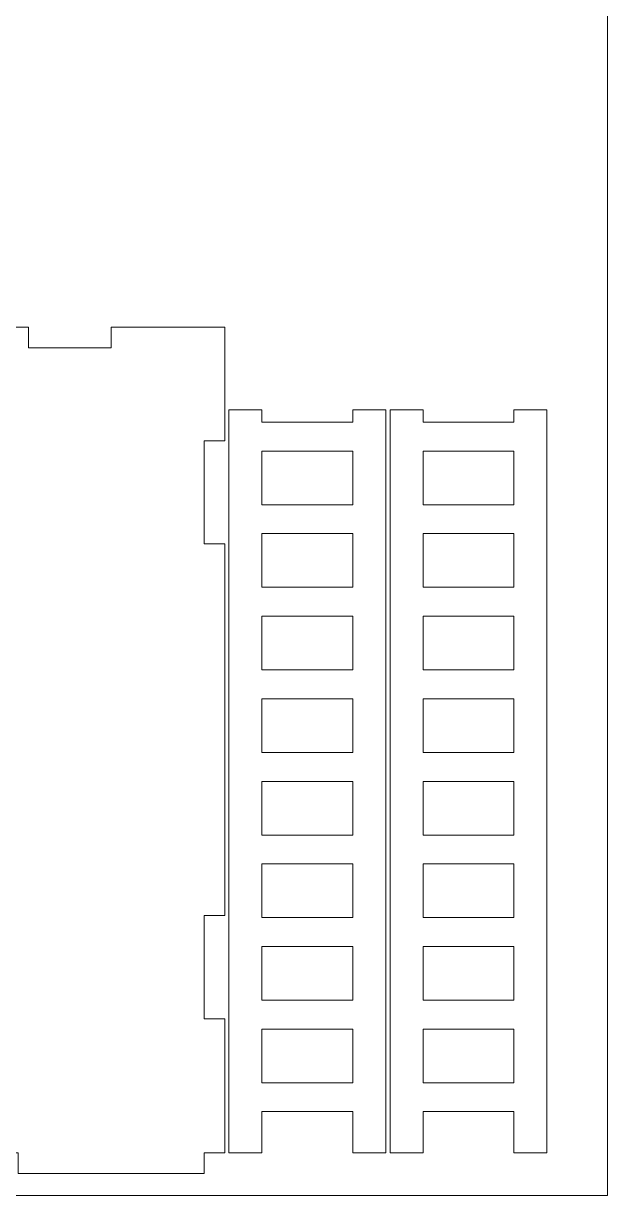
# Model space of a CAD drawing. Header units: millimetres. Extents: x -397 to 335, y -633 to 447.
# Drawn here: x 165.7 to 335.4, y -632.6 to -291.9 of the extents above; entities that cross this region are included whole.
import ezdxf

# ---------------------------------------------------------------- set-up
doc = ezdxf.new("R2010")
doc.units = ezdxf.units.MM
doc.header["$MEASUREMENT"] = 0
doc.layers.add('2', color=5, linetype='Continuous')

msp = doc.modelspace()

# ---------------------------------------------------------------- linework, layer by layer
at = {"lineweight": 5}
for points, knots in [([(110.1984, -380.201344), (110.1984, -380.201344), (167.198464, -380.201344), (167.198464, -380.201344), (167.198464, -380.201344), (167.198464, -380.201344), (167.198464, -380.201344), (167.198464, -380.201344)], [0, 0, 0, 0, 0.3333333333, 0.3333333333, 0.3333333333, 0.3333333433, 1, 1, 1, 1]), ([(167.198336, -380.201344), (167.198336, -380.201344), (167.198336, -386.201344), (167.198336, -386.201344), (167.198336, -386.201344), (167.198336, -386.201344), (191.198336, -386.201344), (191.198336, -386.201344)], [0, 0, 0, 0, 0.3333333333, 0.3333333333, 0.3333333333, 0.3333333433, 1, 1, 1, 1]), ([(191.198336, -380.201344), (191.198336, -380.201344), (191.198336, -380.201344), (191.198336, -380.201344), (191.198336, -380.201344), (191.198336, -380.201344), (224.1984, -380.201344), (224.1984, -380.201344), (224.1984, -380.201344), (224.1984, -380.201344), (224.1984, -413.201408), (224.1984, -413.201408)], [0, 0, 0, 0, 0.25, 0.25, 0.25, 0.25000001, 0.5, 0.5, 0.5, 0.50000001, 1, 1, 1, 1]), ([(225.3984, -404.201344), (225.3984, -404.201344), (225.3984, -404.201344), (225.3984, -404.201344), (225.3984, -404.201344), (225.3984, -404.201344), (225.3984, -620.201344), (225.3984, -620.201344), (225.3984, -620.201344), (225.3984, -620.201344), (234.9984, -620.201344), (234.9984, -620.201344), (234.9984, -620.201344), (234.9984, -620.201344), (234.9984, -620.201344), (234.9984, -620.201344)], [0, 0, 0, 0, 0.2, 0.2, 0.2, 0.20000001, 0.4, 0.4, 0.4, 0.40000001, 0.6, 0.6, 0.6, 0.60000001, 1, 1, 1, 1]), ([(234.9984, -407.801344), (234.9984, -407.801344), (234.9984, -407.801344), (234.9984, -407.801344), (234.9984, -407.801344), (234.9984, -407.801344), (234.9984, -404.201344), (234.9984, -404.201344)], [0, 0, 0, 0, 0.3333333333, 0.3333333333, 0.3333333333, 0.3333333433, 1, 1, 1, 1]), ([(261.3984, -608.201344), (261.3984, -608.201344), (261.3984, -620.201344), (261.3984, -620.201344), (261.3984, -620.201344), (261.3984, -620.201344), (270.9984, -620.201344), (270.9984, -620.201344), (270.9984, -620.201344), (270.9984, -620.201344), (270.9984, -404.201344), (270.9984, -404.201344), (270.9984, -404.201344), (270.9984, -404.201344), (261.3984, -404.201344), (261.3984, -404.201344)], [0, 0, 0, 0, 0.2, 0.2, 0.2, 0.20000001, 0.4, 0.4, 0.4, 0.40000001, 0.6, 0.6, 0.6, 0.60000001, 1, 1, 1, 1]), ([(270.9984, -620.201344), (270.9984, -620.201344), (270.9984, -620.201344), (270.9984, -620.201344), (270.9984, -620.201344), (270.9984, -620.201344), (270.9984, -404.201344), (270.9984, -404.201344), (270.9984, -404.201344), (270.9984, -404.201344), (261.3984, -404.201344), (261.3984, -404.201344), (261.3984, -404.201344), (261.3984, -404.201344), (261.3984, -407.801344), (261.3984, -407.801344)], [0, 0, 0, 0, 0.2, 0.2, 0.2, 0.20000001, 0.4, 0.4, 0.4, 0.40000001, 0.6, 0.6, 0.6, 0.60000001, 1, 1, 1, 1]), ([(272.1984, -404.201344), (272.1984, -404.201344), (272.1984, -620.201344), (272.1984, -620.201344), (272.1984, -620.201344), (272.1984, -620.201344), (272.1984, -620.201344), (272.1984, -620.201344)], [0, 0, 0, 0, 0.3333333333, 0.3333333333, 0.3333333333, 0.3333333433, 1, 1, 1, 1]), ([(281.7984, -407.801344), (281.7984, -407.801344), (281.7984, -407.801344), (281.7984, -407.801344), (281.7984, -407.801344), (281.7984, -407.801344), (281.7984, -404.201344), (281.7984, -404.201344)], [0, 0, 0, 0, 0.3333333333, 0.3333333333, 0.3333333333, 0.3333333433, 1, 1, 1, 1]), ([(308.1984, -608.201344), (308.1984, -608.201344), (308.1984, -620.201344), (308.1984, -620.201344), (308.1984, -620.201344), (308.1984, -620.201344), (317.7984, -620.201344), (317.7984, -620.201344), (317.7984, -620.201344), (317.7984, -620.201344), (317.7984, -404.201344), (317.7984, -404.201344), (317.7984, -404.201344), (317.7984, -404.201344), (308.1984, -404.201344), (308.1984, -404.201344)], [0, 0, 0, 0, 0.2, 0.2, 0.2, 0.20000001, 0.4, 0.4, 0.4, 0.40000001, 0.6, 0.6, 0.6, 0.60000001, 1, 1, 1, 1]), ([(317.7984, -620.201344), (317.7984, -620.201344), (317.7984, -620.201344), (317.7984, -620.201344), (317.7984, -620.201344), (317.7984, -620.201344), (317.7984, -404.201344), (317.7984, -404.201344), (317.7984, -404.201344), (317.7984, -404.201344), (308.1984, -404.201344), (308.1984, -404.201344), (308.1984, -404.201344), (308.1984, -404.201344), (308.1984, -407.801344), (308.1984, -407.801344)], [0, 0, 0, 0, 0.2, 0.2, 0.2, 0.20000001, 0.4, 0.4, 0.4, 0.40000001, 0.6, 0.6, 0.6, 0.60000001, 1, 1, 1, 1]), ([(234.9984, -407.801344), (234.9984, -407.801344), (261.3984, -407.801344), (261.3984, -407.801344), (261.3984, -407.801344), (261.3984, -407.801344), (261.3984, -407.801344), (261.3984, -407.801344)], [0, 0, 0, 0, 0.3333333333, 0.3333333333, 0.3333333333, 0.3333333433, 1, 1, 1, 1]), ([(281.7984, -407.801344), (281.7984, -407.801344), (308.1984, -407.801344), (308.1984, -407.801344), (308.1984, -407.801344), (308.1984, -407.801344), (308.1984, -407.801344), (308.1984, -407.801344)], [0, 0, 0, 0, 0.3333333333, 0.3333333333, 0.3333333333, 0.3333333433, 1, 1, 1, 1]), ([(224.1984, -413.20128), (224.1984, -413.20128), (224.1984, -413.20128), (224.1984, -413.20128), (224.1984, -413.20128), (224.1984, -413.20128), (218.1984, -413.20128), (218.1984, -413.20128), (218.1984, -413.20128), (218.1984, -413.20128), (218.1984, -443.20128), (218.1984, -443.20128)], [0, 0, 0, 0, 0.25, 0.25, 0.25, 0.25000001, 0.5, 0.5, 0.5, 0.50000001, 1, 1, 1, 1]), ([(234.9984, -431.801344), (234.9984, -431.801344), (234.9984, -431.801344), (234.9984, -431.801344), (234.9984, -431.801344), (234.9984, -431.801344), (234.9984, -416.201344), (234.9984, -416.201344)], [0, 0, 0, 0, 0.3333333333, 0.3333333333, 0.3333333333, 0.3333333433, 1, 1, 1, 1]), ([(281.7984, -431.801344), (281.7984, -431.801344), (281.7984, -431.801344), (281.7984, -431.801344), (281.7984, -431.801344), (281.7984, -431.801344), (281.7984, -416.201344), (281.7984, -416.201344)], [0, 0, 0, 0, 0.3333333333, 0.3333333333, 0.3333333333, 0.3333333433, 1, 1, 1, 1]), ([(261.3984, -440.201344), (261.3984, -440.201344), (261.3984, -440.201344), (261.3984, -440.201344), (261.3984, -440.201344), (261.3984, -440.201344), (234.9984, -440.201344), (234.9984, -440.201344)], [0, 0, 0, 0, 0.3333333333, 0.3333333333, 0.3333333333, 0.3333333433, 1, 1, 1, 1]), ([(261.3984, -440.201344), (261.3984, -440.201344), (261.3984, -455.801344), (261.3984, -455.801344), (261.3984, -455.801344), (261.3984, -455.801344), (261.3984, -455.801344), (261.3984, -455.801344)], [0, 0, 0, 0, 0.3333333333, 0.3333333333, 0.3333333333, 0.3333333433, 1, 1, 1, 1]), ([(308.1984, -440.201344), (308.1984, -440.201344), (308.1984, -440.201344), (308.1984, -440.201344), (308.1984, -440.201344), (308.1984, -440.201344), (281.7984, -440.201344), (281.7984, -440.201344)], [0, 0, 0, 0, 0.3333333333, 0.3333333333, 0.3333333333, 0.3333333433, 1, 1, 1, 1]), ([(308.1984, -440.201344), (308.1984, -440.201344), (308.1984, -455.801344), (308.1984, -455.801344), (308.1984, -455.801344), (308.1984, -455.801344), (308.1984, -455.801344), (308.1984, -455.801344)], [0, 0, 0, 0, 0.3333333333, 0.3333333333, 0.3333333333, 0.3333333433, 1, 1, 1, 1]), ([(234.9984, -479.801344), (234.9984, -479.801344), (234.9984, -464.201344), (234.9984, -464.201344), (234.9984, -464.201344), (234.9984, -464.201344), (234.9984, -464.201344), (234.9984, -464.201344)], [0, 0, 0, 0, 0.3333333333, 0.3333333333, 0.3333333333, 0.3333333433, 1, 1, 1, 1]), ([(281.7984, -479.801344), (281.7984, -479.801344), (281.7984, -464.201344), (281.7984, -464.201344), (281.7984, -464.201344), (281.7984, -464.201344), (281.7984, -464.201344), (281.7984, -464.201344)], [0, 0, 0, 0, 0.3333333333, 0.3333333333, 0.3333333333, 0.3333333433, 1, 1, 1, 1]), ([(234.9984, -479.801344), (234.9984, -479.801344), (261.3984, -479.801344), (261.3984, -479.801344), (261.3984, -479.801344), (261.3984, -479.801344), (261.3984, -479.801344), (261.3984, -479.801344)], [0, 0, 0, 0, 0.3333333333, 0.3333333333, 0.3333333333, 0.3333333433, 1, 1, 1, 1]), ([(281.7984, -479.801344), (281.7984, -479.801344), (308.1984, -479.801344), (308.1984, -479.801344), (308.1984, -479.801344), (308.1984, -479.801344), (308.1984, -479.801344), (308.1984, -479.801344)], [0, 0, 0, 0, 0.3333333333, 0.3333333333, 0.3333333333, 0.3333333433, 1, 1, 1, 1]), ([(261.3984, -488.201344), (261.3984, -488.201344), (234.9984, -488.201344), (234.9984, -488.201344), (234.9984, -488.201344), (234.9984, -488.201344), (234.9984, -488.201344), (234.9984, -488.201344)], [0, 0, 0, 0, 0.3333333333, 0.3333333333, 0.3333333333, 0.3333333433, 1, 1, 1, 1]), ([(308.1984, -488.201344), (308.1984, -488.201344), (281.7984, -488.201344), (281.7984, -488.201344), (281.7984, -488.201344), (281.7984, -488.201344), (281.7984, -488.201344), (281.7984, -488.201344)], [0, 0, 0, 0, 0.3333333333, 0.3333333333, 0.3333333333, 0.3333333433, 1, 1, 1, 1]), ([(234.9984, -503.801344), (234.9984, -503.801344), (261.3984, -503.801344), (261.3984, -503.801344), (261.3984, -503.801344), (261.3984, -503.801344), (261.3984, -503.801344), (261.3984, -503.801344)], [0, 0, 0, 0, 0.3333333333, 0.3333333333, 0.3333333333, 0.3333333433, 1, 1, 1, 1]), ([(281.7984, -503.801344), (281.7984, -503.801344), (308.1984, -503.801344), (308.1984, -503.801344), (308.1984, -503.801344), (308.1984, -503.801344), (308.1984, -503.801344), (308.1984, -503.801344)], [0, 0, 0, 0, 0.3333333333, 0.3333333333, 0.3333333333, 0.3333333433, 1, 1, 1, 1]), ([(261.3984, -512.201344), (261.3984, -512.201344), (261.3984, -512.201344), (261.3984, -512.201344), (261.3984, -512.201344), (261.3984, -512.201344), (261.3984, -527.801344), (261.3984, -527.801344)], [0, 0, 0, 0, 0.3333333333, 0.3333333333, 0.3333333333, 0.3333333433, 1, 1, 1, 1]), ([(308.1984, -512.201344), (308.1984, -512.201344), (308.1984, -512.201344), (308.1984, -512.201344), (308.1984, -512.201344), (308.1984, -512.201344), (308.1984, -527.801344), (308.1984, -527.801344)], [0, 0, 0, 0, 0.3333333333, 0.3333333333, 0.3333333333, 0.3333333433, 1, 1, 1, 1]), ([(234.9984, -527.801344), (234.9984, -527.801344), (234.9984, -527.801344), (234.9984, -527.801344), (234.9984, -527.801344), (234.9984, -527.801344), (261.3984, -527.801344), (261.3984, -527.801344)], [0, 0, 0, 0, 0.3333333333, 0.3333333333, 0.3333333333, 0.3333333433, 1, 1, 1, 1]), ([(281.7984, -527.801344), (281.7984, -527.801344), (281.7984, -527.801344), (281.7984, -527.801344), (281.7984, -527.801344), (281.7984, -527.801344), (308.1984, -527.801344), (308.1984, -527.801344)], [0, 0, 0, 0, 0.3333333333, 0.3333333333, 0.3333333333, 0.3333333433, 1, 1, 1, 1]), ([(261.3984, -536.201344), (261.3984, -536.201344), (234.9984, -536.201344), (234.9984, -536.201344), (234.9984, -536.201344), (234.9984, -536.201344), (234.9984, -536.201344), (234.9984, -536.201344)], [0, 0, 0, 0, 0.3333333333, 0.3333333333, 0.3333333333, 0.3333333433, 1, 1, 1, 1]), ([(261.3984, -536.201344), (261.3984, -536.201344), (261.3984, -551.801344), (261.3984, -551.801344), (261.3984, -551.801344), (261.3984, -551.801344), (261.3984, -551.801344), (261.3984, -551.801344)], [0, 0, 0, 0, 0.3333333333, 0.3333333333, 0.3333333333, 0.3333333433, 1, 1, 1, 1]), ([(308.1984, -536.201344), (308.1984, -536.201344), (281.7984, -536.201344), (281.7984, -536.201344), (281.7984, -536.201344), (281.7984, -536.201344), (281.7984, -536.201344), (281.7984, -536.201344)], [0, 0, 0, 0, 0.3333333333, 0.3333333333, 0.3333333333, 0.3333333433, 1, 1, 1, 1]), ([(308.1984, -536.201344), (308.1984, -536.201344), (308.1984, -551.801344), (308.1984, -551.801344), (308.1984, -551.801344), (308.1984, -551.801344), (308.1984, -551.801344), (308.1984, -551.801344)], [0, 0, 0, 0, 0.3333333333, 0.3333333333, 0.3333333333, 0.3333333433, 1, 1, 1, 1]), ([(224.1984, -551.20128), (224.1984, -551.20128), (218.1984, -551.20128), (218.1984, -551.20128), (218.1984, -551.20128), (218.1984, -551.20128), (218.1984, -581.20128), (218.1984, -581.20128), (218.1984, -581.20128), (218.1984, -581.20128), (218.1984, -581.20128), (218.1984, -581.20128)], [0, 0, 0, 0, 0.25, 0.25, 0.25, 0.25000001, 0.5, 0.5, 0.5, 0.50000001, 1, 1, 1, 1]), ([(234.9984, -551.801344), (234.9984, -551.801344), (234.9984, -551.801344), (234.9984, -551.801344), (234.9984, -551.801344), (234.9984, -551.801344), (261.3984, -551.801344), (261.3984, -551.801344)], [0, 0, 0, 0, 0.3333333333, 0.3333333333, 0.3333333333, 0.3333333433, 1, 1, 1, 1]), ([(281.7984, -551.801344), (281.7984, -551.801344), (281.7984, -551.801344), (281.7984, -551.801344), (281.7984, -551.801344), (281.7984, -551.801344), (308.1984, -551.801344), (308.1984, -551.801344)], [0, 0, 0, 0, 0.3333333333, 0.3333333333, 0.3333333333, 0.3333333433, 1, 1, 1, 1]), ([(234.9984, -575.801344), (234.9984, -575.801344), (234.9984, -560.201344), (234.9984, -560.201344), (234.9984, -560.201344), (234.9984, -560.201344), (234.9984, -560.201344), (234.9984, -560.201344)], [0, 0, 0, 0, 0.3333333333, 0.3333333333, 0.3333333333, 0.3333333433, 1, 1, 1, 1]), ([(261.3984, -560.201344), (261.3984, -560.201344), (261.3984, -560.201344), (261.3984, -560.201344), (261.3984, -560.201344), (261.3984, -560.201344), (261.3984, -575.801344), (261.3984, -575.801344)], [0, 0, 0, 0, 0.3333333333, 0.3333333333, 0.3333333333, 0.3333333433, 1, 1, 1, 1]), ([(281.7984, -575.801344), (281.7984, -575.801344), (281.7984, -560.201344), (281.7984, -560.201344), (281.7984, -560.201344), (281.7984, -560.201344), (281.7984, -560.201344), (281.7984, -560.201344)], [0, 0, 0, 0, 0.3333333333, 0.3333333333, 0.3333333333, 0.3333333433, 1, 1, 1, 1]), ([(308.1984, -560.201344), (308.1984, -560.201344), (308.1984, -560.201344), (308.1984, -560.201344), (308.1984, -560.201344), (308.1984, -560.201344), (308.1984, -575.801344), (308.1984, -575.801344)], [0, 0, 0, 0, 0.3333333333, 0.3333333333, 0.3333333333, 0.3333333433, 1, 1, 1, 1]), ([(234.9984, -575.801344), (234.9984, -575.801344), (234.9984, -575.801344), (234.9984, -575.801344), (234.9984, -575.801344), (234.9984, -575.801344), (261.3984, -575.801344), (261.3984, -575.801344)], [0, 0, 0, 0, 0.3333333333, 0.3333333333, 0.3333333333, 0.3333333433, 1, 1, 1, 1]), ([(281.7984, -575.801344), (281.7984, -575.801344), (281.7984, -575.801344), (281.7984, -575.801344), (281.7984, -575.801344), (281.7984, -575.801344), (308.1984, -575.801344), (308.1984, -575.801344)], [0, 0, 0, 0, 0.3333333333, 0.3333333333, 0.3333333333, 0.3333333433, 1, 1, 1, 1]), ([(224.1984, -581.20128), (224.1984, -581.20128), (224.1984, -581.20128), (224.1984, -581.20128), (224.1984, -581.20128), (224.1984, -581.20128), (224.1984, -620.201344), (224.1984, -620.201344), (224.1984, -620.201344), (224.1984, -620.201344), (224.1984, -620.201344), (224.1984, -620.201344)], [0, 0, 0, 0, 0.25, 0.25, 0.25, 0.25000001, 0.5, 0.5, 0.5, 0.50000001, 1, 1, 1, 1]), ([(234.9984, -599.801344), (234.9984, -599.801344), (234.9984, -584.201344), (234.9984, -584.201344), (234.9984, -584.201344), (234.9984, -584.201344), (234.9984, -584.201344), (234.9984, -584.201344)], [0, 0, 0, 0, 0.3333333333, 0.3333333333, 0.3333333333, 0.3333333433, 1, 1, 1, 1]), ([(281.7984, -599.801344), (281.7984, -599.801344), (281.7984, -584.201344), (281.7984, -584.201344), (281.7984, -584.201344), (281.7984, -584.201344), (281.7984, -584.201344), (281.7984, -584.201344)], [0, 0, 0, 0, 0.3333333333, 0.3333333333, 0.3333333333, 0.3333333433, 1, 1, 1, 1]), ([(234.9984, -599.801344), (234.9984, -599.801344), (234.9984, -599.801344), (234.9984, -599.801344), (234.9984, -599.801344), (234.9984, -599.801344), (261.3984, -599.801344), (261.3984, -599.801344)], [0, 0, 0, 0, 0.3333333333, 0.3333333333, 0.3333333333, 0.3333333433, 1, 1, 1, 1]), ([(261.3984, -608.201344), (261.3984, -608.201344), (261.3984, -608.201344), (261.3984, -608.201344), (261.3984, -608.201344), (261.3984, -608.201344), (234.9984, -608.201344), (234.9984, -608.201344)], [0, 0, 0, 0, 0.3333333333, 0.3333333333, 0.3333333333, 0.3333333433, 1, 1, 1, 1]), ([(272.1984, -620.201344), (272.1984, -620.201344), (281.7984, -620.201344), (281.7984, -620.201344), (281.7984, -620.201344), (281.7984, -620.201344), (281.7984, -608.201344), (281.7984, -608.201344)], [0, 0, 0, 0, 0.3333333333, 0.3333333333, 0.3333333333, 0.3333333433, 1, 1, 1, 1]), ([(308.1984, -608.201344), (308.1984, -608.201344), (308.1984, -608.201344), (308.1984, -608.201344), (308.1984, -608.201344), (308.1984, -608.201344), (281.7984, -608.201344), (281.7984, -608.201344)], [0, 0, 0, 0, 0.3333333333, 0.3333333333, 0.3333333333, 0.3333333433, 1, 1, 1, 1]), ([(218.1984, -620.201344), (218.1984, -620.201344), (218.1984, -620.201344), (218.1984, -620.201344), (218.1984, -620.201344), (218.1984, -620.201344), (218.1984, -626.201344), (218.1984, -626.201344), (218.1984, -626.201344), (218.1984, -626.201344), (164.1984, -626.201344), (164.1984, -626.201344), (164.1984, -626.201344), (164.1984, -626.201344), (164.1984, -626.201344), (164.1984, -626.201344), (164.1984, -626.201344), (164.1984, -626.201344), (164.1984, -620.201344), (164.1984, -620.201344), (164.1984, -620.201344), (164.1984, -620.201344), (104.1984, -620.201344), (104.1984, -620.201344), (104.1984, -620.201344), (104.1984, -620.201344), (104.1984, -620.201344), (104.1984, -620.201344)], [0, 0, 0, 0, 0.125, 0.125, 0.125, 0.12500001, 0.25, 0.25, 0.25, 0.25000001, 0.375, 0.375, 0.375, 0.37500001, 0.5, 0.5, 0.5, 0.50000001, 0.625, 0.625, 0.625, 0.62500001, 0.75, 0.75, 0.75, 0.75000001, 1, 1, 1, 1])]:
    msp.add_open_spline(points, degree=3, knots=knots, dxfattribs=at)
for points in [[(191.198336, -380.201344), (191.198336, -380.201344), (191.198336, -386.201344), (191.198336, -386.201344)], [(234.9984, -404.201344), (234.9984, -404.201344), (225.3984, -404.201344), (225.3984, -404.201344)], [(281.7984, -404.201344), (281.7984, -404.201344), (272.1984, -404.201344), (272.1984, -404.201344)], [(261.3984, -416.201344), (261.3984, -416.201344), (234.9984, -416.201344), (234.9984, -416.201344)], [(261.3984, -416.201344), (261.3984, -416.201344), (261.3984, -431.801344), (261.3984, -431.801344)], [(308.1984, -416.201344), (308.1984, -416.201344), (281.7984, -416.201344), (281.7984, -416.201344)], [(308.1984, -416.201344), (308.1984, -416.201344), (308.1984, -431.801344), (308.1984, -431.801344)], [(234.9984, -431.801344), (234.9984, -431.801344), (261.3984, -431.801344), (261.3984, -431.801344)], [(281.7984, -431.801344), (281.7984, -431.801344), (308.1984, -431.801344), (308.1984, -431.801344)], [(234.9984, -455.801344), (234.9984, -455.801344), (234.9984, -440.201344), (234.9984, -440.201344)], [(281.7984, -455.801344), (281.7984, -455.801344), (281.7984, -440.201344), (281.7984, -440.201344)], [(224.1984, -443.20128), (224.1984, -443.20128), (218.1984, -443.20128), (218.1984, -443.20128)], [(224.1984, -443.20128), (224.1984, -443.20128), (224.1984, -551.20128), (224.1984, -551.20128)], [(234.9984, -455.801344), (234.9984, -455.801344), (261.3984, -455.801344), (261.3984, -455.801344)], [(281.7984, -455.801344), (281.7984, -455.801344), (308.1984, -455.801344), (308.1984, -455.801344)], [(261.3984, -464.201344), (261.3984, -464.201344), (234.9984, -464.201344), (234.9984, -464.201344)], [(261.3984, -464.201344), (261.3984, -464.201344), (261.3984, -479.801344), (261.3984, -479.801344)], [(308.1984, -464.201344), (308.1984, -464.201344), (281.7984, -464.201344), (281.7984, -464.201344)], [(308.1984, -464.201344), (308.1984, -464.201344), (308.1984, -479.801344), (308.1984, -479.801344)], [(234.9984, -503.801344), (234.9984, -503.801344), (234.9984, -488.201344), (234.9984, -488.201344)], [(261.3984, -488.201344), (261.3984, -488.201344), (261.3984, -503.801344), (261.3984, -503.801344)], [(281.7984, -503.801344), (281.7984, -503.801344), (281.7984, -488.201344), (281.7984, -488.201344)], [(308.1984, -488.201344), (308.1984, -488.201344), (308.1984, -503.801344), (308.1984, -503.801344)], [(234.9984, -527.801344), (234.9984, -527.801344), (234.9984, -512.201344), (234.9984, -512.201344)], [(261.3984, -512.201344), (261.3984, -512.201344), (234.9984, -512.201344), (234.9984, -512.201344)], [(281.7984, -527.801344), (281.7984, -527.801344), (281.7984, -512.201344), (281.7984, -512.201344)], [(308.1984, -512.201344), (308.1984, -512.201344), (281.7984, -512.201344), (281.7984, -512.201344)], [(234.9984, -551.801344), (234.9984, -551.801344), (234.9984, -536.201344), (234.9984, -536.201344)], [(281.7984, -551.801344), (281.7984, -551.801344), (281.7984, -536.201344), (281.7984, -536.201344)], [(261.3984, -560.201344), (261.3984, -560.201344), (234.9984, -560.201344), (234.9984, -560.201344)], [(308.1984, -560.201344), (308.1984, -560.201344), (281.7984, -560.201344), (281.7984, -560.201344)], [(224.1984, -581.20128), (224.1984, -581.20128), (218.1984, -581.20128), (218.1984, -581.20128)], [(261.3984, -584.201344), (261.3984, -584.201344), (234.9984, -584.201344), (234.9984, -584.201344)], [(261.3984, -584.201344), (261.3984, -584.201344), (261.3984, -599.801344), (261.3984, -599.801344)], [(308.1984, -584.201344), (308.1984, -584.201344), (281.7984, -584.201344), (281.7984, -584.201344)], [(308.1984, -584.201344), (308.1984, -584.201344), (308.1984, -599.801344), (308.1984, -599.801344)], [(281.7984, -599.801344), (281.7984, -599.801344), (308.1984, -599.801344), (308.1984, -599.801344)], [(234.9984, -620.201344), (234.9984, -620.201344), (234.9984, -608.201344), (234.9984, -608.201344)], [(224.1984, -620.201344), (224.1984, -620.201344), (218.1984, -620.201344), (218.1984, -620.201344)]]:
    msp.add_open_spline(points, degree=3, dxfattribs=at)
at = {"layer": '2', "lineweight": 5}
msp.add_open_spline([(-396.59899, 447.398655), (-396.59899, 447.398655), (-396.59899, -632.601345), (-396.59899, -632.601345), (-396.59899, -632.601345), (-396.59899, -632.601345), (335.40101, -632.601345), (335.40101, -632.601345), (335.40101, -632.601345), (335.40101, -632.601345), (335.40101, 447.398655), (335.40101, 447.398655), (335.40101, 447.398655), (335.40101, 447.398655), (-396.59899, 447.398655), (-396.59899, 447.398655)], degree=3, knots=[0, 0, 0, 0, 0.2, 0.2, 0.2, 0.20000001, 0.4, 0.4, 0.4, 0.40000001, 0.6, 0.6, 0.6, 0.60000001, 1, 1, 1, 1], dxfattribs=at)

doc.saveas('drawing.dxf')
